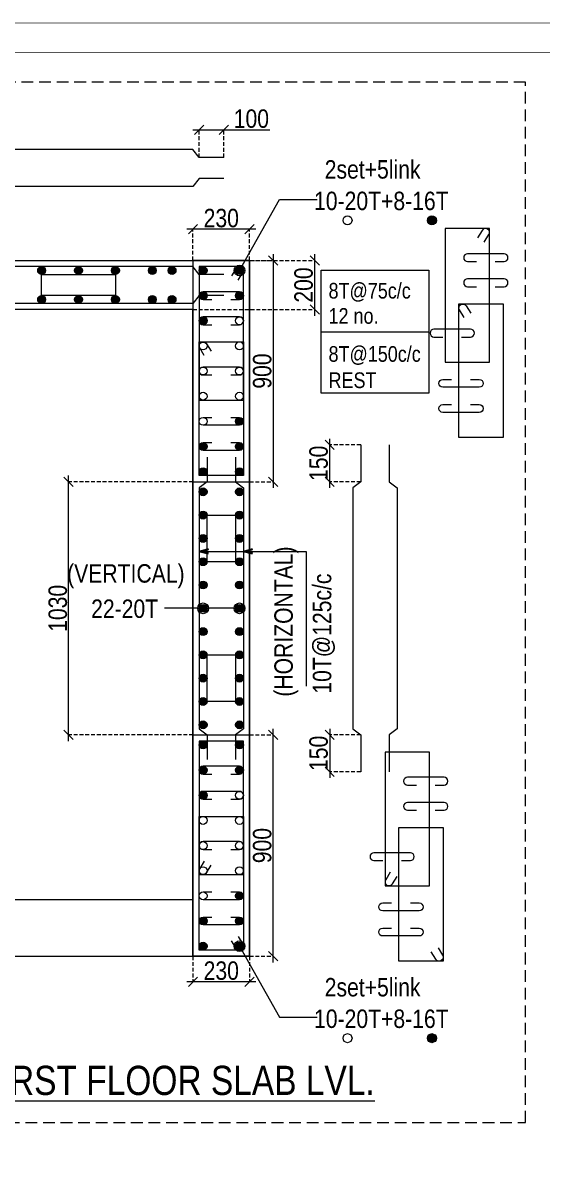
# Model space of a CAD drawing. Header units: millimetres. Extents: x 1112055 to 3390982, y -148532 to 766891.
# Drawn here: x 2614427 to 2622871, y 366004 to 384443 of the extents above; entities that cross this region are included whole.
import ezdxf

# ---------------------------------------------------------------- set-up
doc = ezdxf.new("R2010")
doc.units = ezdxf.units.MM
doc.header["$PDMODE"] = 35
doc.header["$PDSIZE"] = -25
doc.linetypes.add('DASHED2', pattern=[0.375, 0.25, -0.125])
doc.linetypes.add('Hidden', pattern=[9.525, 6.35, -3.175])
for name, color, linetype, lineweight in [('B COL. SIZE DIM', 220, 'Continuous', 25), ('B COLUMN', 1, 'Hidden', 9), ('B P.C.C', 251, 'Continuous', 0), ('B STEEL', 34, 'Continuous', 15), ('B STEEL TEXT', 7, 'Continuous', 15), ('B TITLE BLOCK', 250, 'Continuous', 0)]:
    doc.layers.add(name, color=color, linetype=linetype, lineweight=lineweight)
doc.styles.add('ARIAL', font='arial.ttf')
doc.styles.add('dim inside', font='romans.shx', dxfattribs={"width": 0.8, "height": 125})
doc.styles.add('SWINC', font='swissc.ttf')
doc.dimstyles.new('DIM 1', dxfattribs={"dimscale": 0, "dimtxt": 230, "dimasz": 150, "dimexe": 0.18, "dimexo": 0.0625, "dimgap": 0.5, "dimtad": 1, "dimdec": 0, "dimzin": 0, "dimdsep": 46, "dimtxsty": 'ARIAL', "dimblk": 'OBLIQUE', "dimcen": 6, "dimse1": 1, "dimse2": 1, "dimclrd": 256, "dimclrt": 256, "dimadec": 0, "dimazin": 2, "dimtfac": 0.75, "dimtdec": 0, "dimtix": 1, "dimtofl": 0, "dimtmove": 1, "dimatfit": 3, "dimldrblk": 'OPEN30', "dimfxl": 0.18, "dimfrac": 1, "dimtolj": 1, "dimtzin": 0, "dimlwd": -1, "dimarcsym": 0})
doc.dimstyles.new('dim inside', dxfattribs={"dimtxt": 125, "dimasz": 100, "dimexe": 0, "dimexo": 0, "dimgap": 10, "dimtad": 0, "dimdec": 0, "dimzin": 0, "dimdsep": 46, "dimtxsty": 'dim inside', "dimblk": 'SMALL', "dimcen": 0.09, "dimadec": 0, "dimazin": 0, "dimtfac": 1, "dimtdec": 0, "dimtofl": 0, "dimtmove": 0, "dimatfit": 3, "dimfxl": 1, "dimtolj": 1, "dimtzin": 0, "dimarcsym": 2})

# ---------------------------------------------------------------- blocks, each defined once
blk = doc.blocks.new('_Oblique')
at = {"color": 0, "linetype": 'ByBlock', "lineweight": -2}
blk.add_line((-0.5, -0.5), (0.5, 0.5), dxfattribs=at)
blk = doc.blocks.new('*D1528')
at = {"layer": 'B COL. SIZE DIM', "color": 250, "linetype": 'DASHED2', "lineweight": 9, "ltscale": 250, "transparency": 16777216}
for p, q in [((2617194, 369258), (2617194, 368842)), ((2618114, 369258), (2618114, 368842))]:
    blk.add_line(p, q, dxfattribs=at)
at = {"layer": 'B COL. SIZE DIM', "color": 250, "lineweight": 9, "ltscale": 250, "transparency": 16777216}
blk.add_line((2618214, 368842), (2617094, 368842), dxfattribs=at)
at = {"layer": 'Defpoints', "color": 0, "ltscale": 250, "transparency": 16777216}
for p in [(2617194, 369258), (2618114, 369258), (2617194, 368842)]:
    blk.add_point(p, dxfattribs=at)
at = {"layer": 'B COL. SIZE DIM', "color": 250, "lineweight": 9, "ltscale": 250, "transparency": 16777216, "xscale": 150, "yscale": 150, "zscale": 150, "rotation": 180}
blk.add_blockref('_Oblique', (2617194, 368842), dxfattribs=at)
at = {"layer": 'B COL. SIZE DIM', "color": 250, "lineweight": 9, "ltscale": 250, "transparency": 16777216, "xscale": 150, "yscale": 150, "zscale": 150}
blk.add_blockref('_Oblique', (2618114, 368842), dxfattribs=at)
at = {"layer": 'B COL. SIZE DIM', "color": 6, "ltscale": 250, "transparency": 16777216, "insert": (2617654, 369022), "char_height": 300, "attachment_point": 5, "style": 'SWINC'}
blk.add_mtext('\\A1;230', dxfattribs=at)
blk = doc.blocks.new('*D1561')
at = {"layer": 'B COL. SIZE DIM', "color": 250, "linetype": 'DASHED2', "lineweight": 9, "ltscale": 250, "transparency": 16777216}
for p, q in [((2618114, 372858), (2618499, 372858)), ((2618114, 369258), (2618499, 369258))]:
    blk.add_line(p, q, dxfattribs=at)
at = {"layer": 'B COL. SIZE DIM', "color": 250, "lineweight": 9, "ltscale": 250, "transparency": 16777216}
blk.add_line((2618499, 369158), (2618499, 372958), dxfattribs=at)
at = {"layer": 'Defpoints', "color": 0, "ltscale": 250, "transparency": 16777216}
for p in [(2618114, 372858), (2618499, 372858), (2618114, 369258)]:
    blk.add_point(p, dxfattribs=at)
at = {"layer": 'B COL. SIZE DIM', "color": 250, "lineweight": 9, "ltscale": 250, "transparency": 16777216, "xscale": 150, "yscale": 150, "zscale": 150}
for p, rotation in [((2618499, 372858), 90), ((2618499, 369258), 270)]:
    blk.add_blockref('_Oblique', p, dxfattribs=dict(at, rotation=rotation))
at = {"layer": 'B COL. SIZE DIM', "color": 6, "ltscale": 250, "transparency": 16777216, "insert": (2618320, 371058), "char_height": 300, "attachment_point": 5, "rotation": 90, "style": 'SWINC'}
blk.add_mtext('\\A1;900', dxfattribs=at)
blk = doc.blocks.new('*D1529')
at = {"layer": 'B COL. SIZE DIM', "color": 250, "lineweight": 9, "ltscale": 250, "transparency": 16777216}
blk.add_line((2618214, 381084), (2617094, 381084), dxfattribs=at)
at = {"layer": 'B COL. SIZE DIM', "color": 250, "linetype": 'DASHED2', "lineweight": 9, "ltscale": 250, "transparency": 16777216}
for p, q in [((2617194, 380576), (2617194, 381084)), ((2618114, 380576), (2618114, 381084))]:
    blk.add_line(p, q, dxfattribs=at)
at = {"layer": 'Defpoints', "color": 0, "ltscale": 250, "transparency": 16777216}
for p in [(2617194, 381084), (2617194, 380576), (2618114, 380576)]:
    blk.add_point(p, dxfattribs=at)
at = {"layer": 'B COL. SIZE DIM', "color": 250, "lineweight": 9, "ltscale": 250, "transparency": 16777216, "xscale": 150, "yscale": 150, "zscale": 150, "rotation": 180}
blk.add_blockref('_Oblique', (2617194, 381084), dxfattribs=at)
at = {"layer": 'B COL. SIZE DIM', "color": 250, "lineweight": 9, "ltscale": 250, "transparency": 16777216, "xscale": 150, "yscale": 150, "zscale": 150}
blk.add_blockref('_Oblique', (2618114, 381084), dxfattribs=at)
at = {"layer": 'B COL. SIZE DIM', "color": 6, "ltscale": 250, "transparency": 16777216, "insert": (2617654, 381263), "char_height": 300, "attachment_point": 5, "style": 'SWINC'}
blk.add_mtext('\\A1;230', dxfattribs=at)
blk = doc.blocks.new('*D1552')
at = {"layer": 'B COL. SIZE DIM', "color": 250, "lineweight": 9, "ltscale": 250, "transparency": 16777216}
blk.add_line((2618499, 380676), (2618499, 376876), dxfattribs=at)
at = {"layer": 'B COL. SIZE DIM', "color": 250, "linetype": 'DASHED2', "lineweight": 9, "ltscale": 250, "transparency": 16777216}
for p, q in [((2618114, 380576), (2618499, 380576)), ((2618114, 376976), (2618499, 376976))]:
    blk.add_line(p, q, dxfattribs=at)
at = {"layer": 'Defpoints', "color": 0, "ltscale": 250, "transparency": 16777216}
for p in [(2618114, 380576), (2618114, 376976), (2618499, 376976)]:
    blk.add_point(p, dxfattribs=at)
at = {"layer": 'B COL. SIZE DIM', "color": 250, "lineweight": 9, "ltscale": 250, "transparency": 16777216, "xscale": 150, "yscale": 150, "zscale": 150}
for p, rotation in [((2618499, 380576), 90), ((2618499, 376976), 270)]:
    blk.add_blockref('_Oblique', p, dxfattribs=dict(at, rotation=rotation))
at = {"layer": 'B COL. SIZE DIM', "color": 6, "ltscale": 250, "transparency": 16777216, "insert": (2618320, 378776), "char_height": 300, "attachment_point": 5, "rotation": 90, "style": 'SWINC'}
blk.add_mtext('\\A1;900', dxfattribs=at)
blk = doc.blocks.new('_Open30')
at = {"color": 0, "linetype": 'ByBlock', "lineweight": -2}
for p, q in [((-1, 0.27), (0, 0)), ((0, 0), (-1, -0.27)), ((0, 0), (-1, 0))]:
    blk.add_line(p, q, dxfattribs=at)
blk = doc.blocks.new('*D1510')
at = {"layer": 'B COL. SIZE DIM', "color": 250, "lineweight": 9, "ltscale": 250, "transparency": 16777216}
blk.add_line((2619416, 376876), (2619416, 377676), dxfattribs=at)
at = {"layer": 'B COL. SIZE DIM', "color": 250, "linetype": 'DASHED2', "lineweight": 9, "ltscale": 250, "transparency": 16777216}
for p, q in [((2619921, 377576), (2619416, 377576)), ((2619921, 376976), (2619416, 376976))]:
    blk.add_line(p, q, dxfattribs=at)
at = {"layer": 'Defpoints', "color": 0, "ltscale": 250, "transparency": 16777216}
for p in [(2619416, 377576), (2619921, 377576), (2619921, 376976)]:
    blk.add_point(p, dxfattribs=at)
at = {"layer": 'B COL. SIZE DIM', "color": 250, "lineweight": 9, "ltscale": 250, "transparency": 16777216, "xscale": 150, "yscale": 150, "zscale": 150}
for p, rotation in [((2619416, 377576), 90), ((2619416, 376976), 270)]:
    blk.add_blockref('_Oblique', p, dxfattribs=dict(at, rotation=rotation))
at = {"layer": 'B COL. SIZE DIM', "color": 6, "ltscale": 250, "transparency": 16777216, "insert": (2619237, 377276), "char_height": 300, "attachment_point": 5, "rotation": 90, "style": 'SWINC'}
blk.add_mtext('\\A1;150', dxfattribs=at)
blk = doc.blocks.new('*D1511')
at = {"layer": 'B COL. SIZE DIM', "color": 250, "lineweight": 9, "ltscale": 250, "transparency": 16777216}
blk.add_line((2619416, 372958), (2619416, 372158), dxfattribs=at)
at = {"layer": 'B COL. SIZE DIM', "color": 250, "linetype": 'DASHED2', "lineweight": 9, "ltscale": 250, "transparency": 16777216}
for p, q in [((2619921, 372858), (2619416, 372858)), ((2619921, 372258), (2619416, 372258))]:
    blk.add_line(p, q, dxfattribs=at)
at = {"layer": 'Defpoints', "color": 0, "ltscale": 250, "transparency": 16777216}
for p in [(2619921, 372858), (2619416, 372258), (2619921, 372258)]:
    blk.add_point(p, dxfattribs=at)
at = {"layer": 'B COL. SIZE DIM', "color": 250, "lineweight": 9, "ltscale": 250, "transparency": 16777216, "xscale": 150, "yscale": 150, "zscale": 150}
for p, rotation in [((2619416, 372858), 90), ((2619416, 372258), 270)]:
    blk.add_blockref('_Oblique', p, dxfattribs=dict(at, rotation=rotation))
at = {"layer": 'B COL. SIZE DIM', "color": 6, "ltscale": 250, "transparency": 16777216, "insert": (2619237, 372558), "char_height": 300, "attachment_point": 5, "rotation": 90, "style": 'SWINC'}
blk.add_mtext('\\A1;150', dxfattribs=at)
blk = doc.blocks.new('*D1512')
at = {"layer": 'B COL. SIZE DIM', "color": 250, "lineweight": 9, "ltscale": 250, "transparency": 16777216}
for p, q in [((2617194, 382701), (2617694, 382701)), ((2617694, 382701), (2618442, 382701))]:
    blk.add_line(p, q, dxfattribs=at)
at = {"layer": 'B COL. SIZE DIM', "color": 250, "linetype": 'DASHED2', "lineweight": 9, "ltscale": 250, "transparency": 16777216}
for p, q in [((2617294, 382251), (2617294, 382701)), ((2617694, 382251), (2617694, 382701))]:
    blk.add_line(p, q, dxfattribs=at)
at = {"layer": 'Defpoints', "color": 0, "ltscale": 250, "transparency": 16777216}
for p in [(2617694, 382701), (2617294, 382251), (2617694, 382251)]:
    blk.add_point(p, dxfattribs=at)
at = {"layer": 'B COL. SIZE DIM', "color": 250, "lineweight": 9, "ltscale": 250, "transparency": 16777216, "xscale": 150, "yscale": 150, "zscale": 150, "rotation": 180}
blk.add_blockref('_Oblique', (2617294, 382701), dxfattribs=at)
at = {"layer": 'B COL. SIZE DIM', "color": 250, "lineweight": 9, "ltscale": 250, "transparency": 16777216, "xscale": 150, "yscale": 150, "zscale": 150}
blk.add_blockref('_Oblique', (2617694, 382701), dxfattribs=at)
at = {"layer": 'B COL. SIZE DIM', "color": 6, "ltscale": 250, "transparency": 16777216, "insert": (2618143, 382880), "char_height": 300, "attachment_point": 5, "style": 'SWINC'}
blk.add_mtext('\\A1;100', dxfattribs=at)
blk = doc.blocks.new('*D1576')
at = {"layer": 'B COL. SIZE DIM', "color": 250, "lineweight": 9, "ltscale": 250, "transparency": 16777216}
blk.add_line((2619173, 379676), (2619173, 380676), dxfattribs=at)
at = {"layer": 'B COL. SIZE DIM', "color": 250, "linetype": 'DASHED2', "lineweight": 9, "ltscale": 250, "transparency": 16777216}
for p, q in [((2617194, 380576), (2619173, 380576)), ((2617194, 379776), (2619173, 379776))]:
    blk.add_line(p, q, dxfattribs=at)
at = {"layer": 'Defpoints', "color": 0, "ltscale": 250, "transparency": 16777216}
for p in [(2617194, 380576), (2619173, 380576), (2617194, 379776)]:
    blk.add_point(p, dxfattribs=at)
at = {"layer": 'B COL. SIZE DIM', "color": 250, "lineweight": 9, "ltscale": 250, "transparency": 16777216, "xscale": 150, "yscale": 150, "zscale": 150}
for p, rotation in [((2619173, 380576), 90), ((2619173, 379776), 270)]:
    blk.add_blockref('_Oblique', p, dxfattribs=dict(at, rotation=rotation))
at = {"layer": 'B COL. SIZE DIM', "color": 6, "ltscale": 250, "transparency": 16777216, "insert": (2618993, 380176), "char_height": 300, "attachment_point": 5, "rotation": 90, "style": 'SWINC'}
blk.add_mtext('\\A1;200', dxfattribs=at)
blk = doc.blocks.new('*D3521')
at = {"layer": 'B COL. SIZE DIM', "color": 250, "lineweight": 9, "ltscale": 250, "transparency": 16777216}
blk.add_line((2615173, 372758), (2615173, 377076), dxfattribs=at)
at = {"layer": 'B COL. SIZE DIM', "color": 250, "linetype": 'DASHED2', "lineweight": 9, "ltscale": 250, "transparency": 16777216}
for p, q in [((2617194, 376976), (2615173, 376976)), ((2617194, 372858), (2615173, 372858))]:
    blk.add_line(p, q, dxfattribs=at)
at = {"layer": 'Defpoints', "color": 0, "transparency": 16777216}
for p in [(2615173, 376976), (2617194, 376976), (2617194, 372858)]:
    blk.add_point(p, dxfattribs=at)
at = {"layer": 'B COL. SIZE DIM', "color": 250, "lineweight": 9, "transparency": 16777216, "xscale": 150, "yscale": 150, "zscale": 150}
for p, rotation in [((2615173, 376976), 90), ((2615173, 372858), 270)]:
    blk.add_blockref('_Oblique', p, dxfattribs=dict(at, rotation=rotation))
at = {"layer": 'B COL. SIZE DIM', "color": 6, "transparency": 16777216, "insert": (2614998, 374917), "char_height": 300, "attachment_point": 5, "rotation": 90, "style": 'SWINC'}
blk.add_mtext('\\A1;1030', dxfattribs=at)

msp = doc.modelspace()

# ---------------------------------------------------------------- hatches: boundary and pattern name
at = {"layer": 'B STEEL', "lineweight": 13}
h = msp.add_hatch(color=256, dxfattribs=at)
h.dxf.hatch_style = 1
edge = h.paths.add_edge_path()
edge.add_arc((2621076.6, 381227.8), 73.3, 0, 360)
at = {"layer": 'B STEEL', "lineweight": 9, "ltscale": 0.5}
h = msp.add_hatch(color=34, dxfattribs=at)
edge = h.paths.add_edge_path()
edge.add_arc((2614734.1, 380412.2), 64, 0, 360, ccw=False)
h = msp.add_hatch(color=34, dxfattribs=at)
edge = h.paths.add_edge_path()
edge.add_arc((2615334.1, 380412.2), 64, 0, 360, ccw=False)
h = msp.add_hatch(color=34, dxfattribs=at)
edge = h.paths.add_edge_path()
edge.add_arc((2615934.1, 380412.2), 64, 0, 360, ccw=False)
h = msp.add_hatch(color=34, dxfattribs=at)
edge = h.paths.add_edge_path()
edge.add_arc((2616534.1, 380412.2), 64, 0, 360, ccw=False)
h = msp.add_hatch(color=34, dxfattribs=at)
edge = h.paths.add_edge_path()
edge.add_arc((2616854.1, 380412.2), 64, 0, 360, ccw=False)
h = msp.add_hatch(color=34, dxfattribs=at)
edge = h.paths.add_edge_path()
edge.add_arc((2617358.1, 380412.2), 64, 0, 360, ccw=False)
h = msp.add_hatch(color=34, dxfattribs=at)
edge = h.paths.add_edge_path()
edge.add_arc((2617950, 380412.2), 64, -540, -180)
at = {"layer": 'B STEEL', "lineweight": 30}
h = msp.add_hatch(color=34, dxfattribs=at)
edge = h.paths.add_edge_path()
edge.add_arc((2617358.1, 380003.2), 64, -180, 180)
h = msp.add_hatch(color=34, dxfattribs=at)
edge = h.paths.add_edge_path()
edge.add_arc((2617950, 380003.2), 64, -180, 180)
at = {"layer": 'B STEEL', "lineweight": 9, "ltscale": 0.5}
h = msp.add_hatch(color=34, dxfattribs=at)
edge = h.paths.add_edge_path()
edge.add_arc((2614734.1, 379940.2), 64, 0, 360, ccw=False)
h = msp.add_hatch(color=34, dxfattribs=at)
edge = h.paths.add_edge_path()
edge.add_arc((2615334.1, 379940.2), 64, 0, 360, ccw=False)
h = msp.add_hatch(color=34, dxfattribs=at)
edge = h.paths.add_edge_path()
edge.add_arc((2615934.1, 379940.2), 64, 0, 360, ccw=False)
h = msp.add_hatch(color=34, dxfattribs=at)
edge = h.paths.add_edge_path()
edge.add_arc((2616534.1, 379940.2), 64, 0, 360, ccw=False)
h = msp.add_hatch(color=34, dxfattribs=at)
edge = h.paths.add_edge_path()
edge.add_arc((2616854.1, 379940.2), 64, 0, 360, ccw=False)
at = {"layer": 'B STEEL', "lineweight": 30}
h = msp.add_hatch(color=34, dxfattribs=at)
edge = h.paths.add_edge_path()
edge.add_arc((2617358.1, 379594.2), 64, -180, 180)
h = msp.add_hatch(color=34, dxfattribs=at)
edge = h.paths.add_edge_path()
edge.add_arc((2617950, 377958.2), 64, -180, 180)
h = msp.add_hatch(color=34, dxfattribs=at)
edge = h.paths.add_edge_path()
edge.add_arc((2617358.1, 377549.2), 64, -180, 180)
h = msp.add_hatch(color=34, dxfattribs=at)
edge = h.paths.add_edge_path()
edge.add_arc((2617950, 377549.2), 64, -180, 180)
at = {"layer": 'B STEEL', "lineweight": 9, "ltscale": 0.5}
h = msp.add_hatch(color=34, dxfattribs=at)
edge = h.paths.add_edge_path()
edge.add_arc((2617358.1, 377140.2), 64, -360, 0)
h = msp.add_hatch(color=34, dxfattribs=at)
edge = h.paths.add_edge_path()
edge.add_arc((2617950, 377140.2), 64, 180, 540, ccw=False)
h = msp.add_hatch(color=34, dxfattribs=at)
edge = h.paths.add_edge_path()
edge.add_arc((2617358.1, 376812.2), 64, -360, 0)
h = msp.add_hatch(color=34, dxfattribs=at)
edge = h.paths.add_edge_path()
edge.add_arc((2617950, 376812.2), 64, 180, 540, ccw=False)
h = msp.add_hatch(color=34, dxfattribs=at)
edge = h.paths.add_edge_path()
edge.add_arc((2617358.1, 376433.2), 64, -360, 0)
h = msp.add_hatch(color=34, dxfattribs=at)
edge = h.paths.add_edge_path()
edge.add_arc((2617950, 376433.2), 64, 180, 540, ccw=False)
h = msp.add_hatch(color=34, dxfattribs=at)
edge = h.paths.add_edge_path()
edge.add_arc((2617358.1, 376054.2), 64, -360, 0)
h = msp.add_hatch(color=34, dxfattribs=at)
edge = h.paths.add_edge_path()
edge.add_arc((2617950, 376054.2), 64, 180, 540, ccw=False)
h = msp.add_hatch(color=34, dxfattribs=at)
edge = h.paths.add_edge_path()
edge.add_arc((2617358.1, 375675.2), 64, -360, 0)
h = msp.add_hatch(color=34, dxfattribs=at)
edge = h.paths.add_edge_path()
edge.add_arc((2617950, 375675.2), 64, 180, 540, ccw=False)
h = msp.add_hatch(color=34, dxfattribs=at)
edge = h.paths.add_edge_path()
edge.add_arc((2617358.1, 375296.2), 64, -360, 0)
h = msp.add_hatch(color=34, dxfattribs=at)
edge = h.paths.add_edge_path()
edge.add_arc((2617950, 375296.2), 64, 180, 540, ccw=False)
h = msp.add_hatch(color=34, dxfattribs=at)
edge = h.paths.add_edge_path()
edge.add_arc((2617358.1, 374917.2), 64, -360, 0)
h = msp.add_hatch(color=34, dxfattribs=at)
edge = h.paths.add_edge_path()
edge.add_arc((2617950, 374917.2), 64, 180, 540, ccw=False)
h = msp.add_hatch(color=34, dxfattribs=at)
edge = h.paths.add_edge_path()
edge.add_arc((2617358.1, 374538.2), 64, -360, 0)
h = msp.add_hatch(color=34, dxfattribs=at)
edge = h.paths.add_edge_path()
edge.add_arc((2617950, 374538.2), 64, 180, 540, ccw=False)
h = msp.add_hatch(color=34, dxfattribs=at)
edge = h.paths.add_edge_path()
edge.add_arc((2617358.1, 374159.2), 64, -360, 0)
h = msp.add_hatch(color=34, dxfattribs=at)
edge = h.paths.add_edge_path()
edge.add_arc((2617950, 374159.2), 64, 180, 540, ccw=False)
h = msp.add_hatch(color=34, dxfattribs=at)
edge = h.paths.add_edge_path()
edge.add_arc((2617358.1, 373780.2), 64, -360, 0)
h = msp.add_hatch(color=34, dxfattribs=at)
edge = h.paths.add_edge_path()
edge.add_arc((2617950, 373780.2), 64, 180, 540, ccw=False)
h = msp.add_hatch(color=34, dxfattribs=at)
edge = h.paths.add_edge_path()
edge.add_arc((2617358.1, 373401.2), 64, -360, 0)
h = msp.add_hatch(color=34, dxfattribs=at)
edge = h.paths.add_edge_path()
edge.add_arc((2617950, 373401.2), 64, 180, 540, ccw=False)
h = msp.add_hatch(color=34, dxfattribs=at)
edge = h.paths.add_edge_path()
edge.add_arc((2617358.1, 373022.2), 64, 0, 360, ccw=False)
h = msp.add_hatch(color=34, dxfattribs=at)
edge = h.paths.add_edge_path()
edge.add_arc((2617950, 373022.2), 64, -540, -180)
h = msp.add_hatch(color=34, dxfattribs=at)
edge = h.paths.add_edge_path()
edge.add_arc((2617358.1, 372694.1), 64, 0, 360, ccw=False)
h = msp.add_hatch(color=34, dxfattribs=at)
edge = h.paths.add_edge_path()
edge.add_arc((2617950, 372694.1), 64, -540, -180)
at = {"layer": 'B STEEL', "lineweight": 30}
h = msp.add_hatch(color=34, dxfattribs=at)
edge = h.paths.add_edge_path()
edge.add_arc((2617358.1, 372285.2), 64, -180, 180)
h = msp.add_hatch(color=34, dxfattribs=at)
edge = h.paths.add_edge_path()
edge.add_arc((2617950, 372285.2), 64, -180, 180)
h = msp.add_hatch(color=34, dxfattribs=at)
edge = h.paths.add_edge_path()
edge.add_arc((2617358.1, 371876.2), 64, -180, 180)
h = msp.add_hatch(color=34, dxfattribs=at)
edge = h.paths.add_edge_path()
edge.add_arc((2617950, 370240.2), 64, -180, 180)
h = msp.add_hatch(color=34, dxfattribs=at)
edge = h.paths.add_edge_path()
edge.add_arc((2617358.1, 369831.2), 64, -180, 180)
h = msp.add_hatch(color=34, dxfattribs=at)
edge = h.paths.add_edge_path()
edge.add_arc((2617950, 369831.2), 64, -180, 180)
at = {"layer": 'B STEEL', "lineweight": 9, "ltscale": 0.5}
h = msp.add_hatch(color=34, dxfattribs=at)
edge = h.paths.add_edge_path()
edge.add_arc((2617358.1, 369422.2), 64, -360, 0)
h = msp.add_hatch(color=34, dxfattribs=at)
edge = h.paths.add_edge_path()
edge.add_arc((2617950, 369422.2), 64, 180, 540, ccw=False)
at = {"layer": 'B STEEL', "lineweight": 13}
h = msp.add_hatch(color=256, dxfattribs=at)
h.dxf.hatch_style = 1
edge = h.paths.add_edge_path()
edge.add_arc((2621076.6, 367925.5), 73.3, 0, 360)

# ---------------------------------------------------------------- linework, layer by layer
at = {"layer": 'B COLUMN', "color": 1, "linetype": 'ByBlock', "lineweight": 20}
for points in [[(2608394.1, 371658.2), (2607474.1, 371658.2), (2607474.1, 380576.2), (2618114.1, 380576.2), (2618114.1, 369258.2), (2617194.1, 369258.2), (2617194.1, 379776.2), (2608394.1, 379776.2)], [(2617194.1, 369258.2), (2618114.1, 369258.2), (2618114.1, 380576.2), (2617194.1, 380576.2)], [(2617194.1, 376976.2), (2618114.1, 376976.2), (2618114.1, 380576.2), (2617194.1, 380576.2)], [(2617194.1, 372858.2), (2618114.1, 372858.2), (2618114.1, 369258.2), (2617194.1, 369258.2)], [(2617194.1, 370178.2), (2608394.1, 370178.2), (2608394.1, 369258.2), (2617194.1, 369258.2)]]:
    msp.add_lwpolyline(points, close=True, dxfattribs=at)
at = {"layer": 'B P.C.C', "color": 250, "lineweight": 0, "ltscale": 30}
msp.add_line((2619276.2, 379416.8), (2621029.3, 379416.8), dxfattribs=at)
at = {"layer": 'B P.C.C', "color": 250, "linetype": 'Hidden', "lineweight": 0, "ltscale": 30}
msp.add_lwpolyline([(2622599.6, 383476.3), (2603327.8, 383476.3), (2603327.8, 366554.4), (2622599.6, 366554.4)], close=True, dxfattribs=at)
at = {"layer": 'B P.C.C', "color": 250, "lineweight": 0, "ltscale": 30}
msp.add_lwpolyline([(2619276.2, 380419.4), (2621029.3, 380419.4), (2621029.3, 378414.2), (2619276.2, 378414.2)], close=True, dxfattribs=at)
at = {"layer": 'B STEEL', "lineweight": 13}
for points in [[(2617694.1, 382250.9), (2617294.1, 382250.9), (2617194.1, 382379), (2608394.1, 382379), (2608294.1, 382250.9), (2607894.1, 382250.9)], [(2617694.1, 381907), (2617294.1, 381907), (2617194.1, 381779), (2608394.1, 381779), (2608294.1, 381907), (2607894.1, 381907)], [(2617694.1, 380348.1), (2617294.1, 380348.1), (2617194.1, 380476.2), (2608394.1, 380476.2), (2608294.1, 380348.1), (2607894.1, 380348.1)], [(2617694.1, 380004.2), (2617294.1, 380004.2), (2617194.1, 379876.2), (2608394.1, 379876.2), (2608294.1, 380004.2), (2607894.1, 380004.2)], [(2619921.4, 377576.2), (2619921.4, 376976.2), (2619793.4, 376876.2), (2619793.4, 372958.2), (2619921.4, 372858.2), (2619921.4, 372258.2)], [(2620385.3, 377576.2), (2620385.3, 376976.2), (2620513.4, 376876.2), (2620513.4, 372958.2), (2620385.3, 372858.2), (2620385.3, 372258.2)], [(2617422.1, 377376.2), (2617422.1, 376976.2), (2617294.1, 376876.2), (2617294.1, 372958.2), (2617422.1, 372858.2), (2617422.1, 372458.2)], [(2617886, 377376.2), (2617886, 376976.2), (2618014.1, 376876.2), (2618014.1, 372958.2), (2617886, 372858.2), (2617886, 372458.2)]]:
    msp.add_lwpolyline(points, dxfattribs=at)
for points in [[(2621292.4, 378921.2), (2622012.4, 378921.2), (2622012.4, 381094.3), (2621292.4, 381094.3)], [(2617294.1, 378303.2), (2618014.1, 378303.2), (2618014.1, 380476.2), (2617294.1, 380476.2)], [(2621516.4, 379867.3), (2622236.4, 379867.3), (2622236.4, 377694.3), (2621516.4, 377694.3)], [(2617294.1, 379249.2), (2618014.1, 379249.2), (2618014.1, 377076.2), (2617294.1, 377076.2)], [(2617294.1, 370585.2), (2618014.1, 370585.2), (2618014.1, 372758.2), (2617294.1, 372758.2)], [(2620316.8, 370405.3), (2621036.8, 370405.3), (2621036.8, 372578.3), (2620316.8, 372578.3)], [(2617294.1, 371531.2), (2618014.1, 371531.2), (2618014.1, 369358.2), (2617294.1, 369358.2)], [(2620540.8, 371351.3), (2621260.8, 371351.3), (2621260.8, 369178.3), (2620540.8, 369178.3)]]:
    msp.add_lwpolyline(points, close=True, dxfattribs=at)
at = {"layer": 'B STEEL', "color": 34, "lineweight": 9, "ltscale": 0.5}
for points in [[(2621928.2, 380875.2), (2622002.9, 380996.7, 1), (2621893.9, 381063.8), (2621819.1, 380942.3)], [(2622106.9, 380557.2), (2622249.6, 380557.2, 1), (2622249.6, 380685.3), (2621657.6, 380685.3, 1), (2621657.6, 380557.2), (2621800.3, 380557.2)], [(2617929.8, 380257.1), (2618004.6, 380378.6, 1), (2617895.5, 380445.7), (2617820.8, 380324.2)], [(2622106.9, 380148.2), (2622249.6, 380148.2, 1), (2622249.6, 380276.3), (2621657.6, 380276.3, 1), (2621657.6, 380148.2), (2621800.3, 380148.2)], [(2617807.4, 379939.1), (2617950, 379939.1, 1), (2617950, 380067.2), (2617358.1, 380067.2, 1), (2617358.1, 379939.1), (2617500.7, 379939.1)], [(2621600.7, 379648.2), (2621525.9, 379769.7, -1), (2621635, 379836.8), (2621709.7, 379715.3)], [(2617807.4, 379530.1), (2617950, 379530.1, 1), (2617950, 379658.2), (2617358.1, 379658.2, 1), (2617358.1, 379530.1), (2617500.7, 379530.1)], [(2621560.2, 379330.2), (2621702.8, 379330.2, 1), (2621702.8, 379458.3), (2621110.9, 379458.3, 1), (2621110.9, 379330.2), (2621253.5, 379330.2)], [(2617378.3, 379030.1), (2617303.6, 379151.6, -1), (2617412.6, 379218.7), (2617487.4, 379097.2)], [(2617807.4, 378712.2), (2617950, 378712.2, 1), (2617950, 378840.2), (2617358.1, 378840.2, 1), (2617358.1, 378712.2), (2617500.7, 378712.2)], [(2621703.7, 378640.3), (2621846.3, 378640.3, -1), (2621846.3, 378512.2), (2621254.4, 378512.2, -1), (2621254.4, 378640.3), (2621397, 378640.3)], [(2621703.7, 378231.3), (2621846.3, 378231.3, -1), (2621846.3, 378103.3), (2621254.4, 378103.3, -1), (2621254.4, 378231.3), (2621397, 378231.3)], [(2617807.4, 378022.2), (2617950, 378022.2, -1), (2617950, 377894.2), (2617358.1, 377894.2, -1), (2617358.1, 378022.2), (2617500.7, 378022.2)], [(2617807.4, 377613.2), (2617950, 377613.2, -1), (2617950, 377485.2), (2617358.1, 377485.2, -1), (2617358.1, 377613.2), (2617500.7, 377613.2)], [(2617807.4, 372221.1), (2617950, 372221.1, 1), (2617950, 372349.2), (2617358.1, 372349.2, 1), (2617358.1, 372221.1), (2617500.7, 372221.1)], [(2621131.3, 372041.2), (2621273.9, 372041.2, 1), (2621273.9, 372169.3), (2620682, 372169.3, 1), (2620682, 372041.2), (2620824.6, 372041.2)], [(2617807.4, 371812.1), (2617950, 371812.1, 1), (2617950, 371940.2), (2617358.1, 371940.2, 1), (2617358.1, 371812.1), (2617500.7, 371812.1)], [(2621131.3, 371632.2), (2621273.9, 371632.2, 1), (2621273.9, 371760.3), (2620682, 371760.3, 1), (2620682, 371632.2), (2620824.6, 371632.2)], [(2617807.4, 370994.1), (2617950, 370994.1, 1), (2617950, 371122.2), (2617358.1, 371122.2, 1), (2617358.1, 370994.1), (2617500.7, 370994.1)], [(2620584.5, 370814.3), (2620727.2, 370814.3, 1), (2620727.2, 370942.3), (2620135.2, 370942.3, 1), (2620135.2, 370814.3), (2620277.9, 370814.3)], [(2617378.3, 370804.2), (2617303.6, 370682.7, 1), (2617412.6, 370615.6), (2617487.4, 370737.1)], [(2620401, 370624.3), (2620326.3, 370502.8, 1), (2620435.3, 370435.7), (2620510.1, 370557.2)], [(2617807.4, 370304.2), (2617950, 370304.2, -1), (2617950, 370176.2), (2617358.1, 370176.2, -1), (2617358.1, 370304.2), (2617500.7, 370304.2)], [(2620728.1, 370124.3), (2620870.7, 370124.3, -1), (2620870.7, 369996.3), (2620278.7, 369996.3, -1), (2620278.7, 370124.3), (2620421.4, 370124.3)], [(2617807.4, 369895.2), (2617950, 369895.2, -1), (2617950, 369767.2), (2617358.1, 369767.2, -1), (2617358.1, 369895.2), (2617500.7, 369895.2)], [(2620728.1, 369715.3), (2620870.7, 369715.3, -1), (2620870.7, 369587.3), (2620278.7, 369587.3, -1), (2620278.7, 369715.3), (2620421.4, 369715.3)], [(2617929.8, 369577.2), (2618004.6, 369455.7, -1), (2617895.5, 369388.6), (2617820.8, 369510.1)], [(2621176.5, 369397.3), (2621251.3, 369275.8, -1), (2621142.2, 369208.7), (2621067.5, 369330.2)]]:
    msp.add_lwpolyline(points, format="xyb", dxfattribs=at)
at = {"layer": 'B STEEL', "color": 3, "lineweight": 13}
for points in [[(2614734.1, 380004.2), (2614734.1, 380348.1), (2615934.1, 380348.1), (2615934.1, 380004.2)], [(2617886, 375675.2), (2617422.1, 375675.2), (2617422.1, 376433.2), (2617886, 376433.2)], [(2617886, 373401.2), (2617422.1, 373401.2), (2617422.1, 374159.2), (2617886, 374159.2)]]:
    msp.add_lwpolyline(points, close=True, dxfattribs=at)
at = {"layer": 'B STEEL', "lineweight": 13}
for centre in [(2619705.6, 381227.8), (2621076.6, 381227.8), (2619705.6, 367925.5), (2621076.6, 367925.5)]:
    msp.add_circle(centre, 73.3, dxfattribs=at)
at = {"layer": 'B STEEL', "color": 34, "lineweight": 9, "ltscale": 0.5}
for centre in [(2614734.1, 380412.2), (2615334.1, 380412.2), (2615934.1, 380412.2), (2616534.1, 380412.2), (2616854.1, 380412.2), (2617358.1, 380412.2), (2617950, 380412.2), (2617358.1, 380003.2), (2617950, 380003.2), (2614734.1, 379940.2), (2615334.1, 379940.2), (2615934.1, 379940.2), (2616534.1, 379940.2), (2616854.1, 379940.2), (2617358.1, 379594.2), (2617950, 379594.2), (2617358.1, 379185.2), (2617950, 379185.2), (2617358.1, 378776.2), (2617950, 378776.2), (2617358.1, 378367.2), (2617950, 378367.2), (2617358.1, 377958.2), (2617950, 377958.2), (2617358.1, 377549.2), (2617950, 377549.2), (2617358.1, 377140.2), (2617950, 377140.2), (2617358.1, 376812.2), (2617950, 376812.2), (2617358.1, 376433.2), (2617950, 376433.2), (2617358.1, 376054.2), (2617950, 376054.2), (2617358.1, 375675.2), (2617950, 375675.2), (2617358.1, 375296.2), (2617950, 375296.2), (2617358.1, 374917.2), (2617950, 374917.2), (2617358.1, 374538.2), (2617950, 374538.2), (2617358.1, 374159.2), (2617950, 374159.2), (2617358.1, 373780.2), (2617950, 373780.2), (2617358.1, 373401.2), (2617950, 373401.2), (2617358.1, 373022.2), (2617950, 373022.2), (2617358.1, 372694.1), (2617950, 372694.1), (2617358.1, 372285.2), (2617950, 372285.2), (2617358.1, 371876.2), (2617950, 371876.2), (2617358.1, 371467.2), (2617950, 371467.2), (2617358.1, 371058.2), (2617950, 371058.2), (2617358.1, 370649.2), (2617950, 370649.2), (2617358.1, 370240.2), (2617950, 370240.2), (2617358.1, 369831.2), (2617950, 369831.2), (2617358.1, 369422.2), (2617950, 369422.2)]:
    msp.add_circle(centre, 64, dxfattribs=at)
at = {"layer": 'B TITLE BLOCK', "color": 1, "const_width": 10.8}
msp.add_lwpolyline([(2673348.4, 384437.6), (2673348.4, 330361.1), (2602366.5, 330361.1), (2602366.5, 384437.6)], close=True, dxfattribs=at)
at = {"layer": 'B TITLE BLOCK', "color": 250, "lineweight": 0, "const_width": 10.8}
msp.add_lwpolyline([(2672867.7, 383956.9), (2672867.7, 330841.8), (2602847.1, 330841.8), (2602847.1, 383956.9)], close=True, dxfattribs=at)

# ---------------------------------------------------------------- texts
at = {"layer": 'B STEEL TEXT', "lineweight": 5, "style": 'SWINC'}
for s, height, p in [('2set+5link', 300, (2619335.1, 381906.6)), ('10-20T+8-16T', 300, (2619161.7, 381393.8)), ('8T@75c/c', 255, (2619397.6, 379955.4)), ('12 no.', 255, (2619397.6, 379545.9)), ('8T@150c/c', 255, (2619397.6, 378927)), ('REST', 255, (2619397.6, 378499.9)), ('(VERTICAL)', 300, (2615149.2, 375334.9)), ('22-20T', 300, (2615538.9, 374761.2)), ('2set+5link', 300, (2619335.1, 368604.3)), ('10-20T+8-16T', 300, (2619161.7, 368091.5))]:
    msp.add_text(s, height=height, dxfattribs=at).set_placement(p)
for s, p in [('(HORIZONTAL)', (2618816.5, 373480.1)), ('10T@125c/c', (2619441.7, 373529.3))]:
    msp.add_text(s, height=300, rotation=90, dxfattribs=at).set_placement(p)
at = {"layer": 'B TITLE BLOCK', "color": 0, "style": 'SWINC'}
msp.add_text('%%UDETAIL OF LIFT-2_ UP TO FIRST FLOOR SLAB LVL.', height=475.05, dxfattribs=at).set_placement((2606902.7, 367001.4))

# ---------------------------------------------------------------- dimensions: what is measured, and where the dimension line sits
at = {"layer": 'B COL. SIZE DIM', "color": 250, "ltscale": 250}
for base, p1, p2, angle, picture, middle in [((2617694.1, 382701.4), (2617294.1, 382250.9), (2617694.1, 382250.9), 180, '*D1512', (2618143, 382880.3)), ((2617194.1, 381083.5), (2618114.1, 380576.2), (2617194.1, 380576.2), 180, '*D1529', (2617654.1, 381262.7)), ((2619172.7, 380576.2), (2617194.1, 379776.2), (2617194.1, 380576.2), 90, '*D1576', (2618993.5, 380176.2)), ((2618498.8, 376976.2), (2618114.1, 380576.2), (2618114.1, 376976.2), 90, '*D1552', (2618319.8, 378776.2)), ((2619416.3, 377576.2), (2619921.4, 376976.2), (2619921.4, 377576.2), 270, '*D1510', (2619237.3, 377276.2)), ((2615173.0286, 376976.1742), (2617194.0684, 372858.1674), (2617194.0684, 376976.1742), 90, '*D3521', (2614998.0286, 374917.1708)), ((2618498.8, 372858.2), (2618114.1, 369258.2), (2618114.1, 372858.2), 270, '*D1561', (2618319.8, 371058.2)), ((2619416.3, 372258.2), (2619921.4, 372858.2), (2619921.4, 372258.2), 90, '*D1511', (2619237.3, 372558.2)), ((2617194.1, 368842.4), (2618114.1, 369258.2), (2617194.1, 369258.2), 180, '*D1528', (2617654.1, 369021.6))]:
    dim = msp.add_linear_dim(base=base, p1=p1, p2=p2, angle=angle, dimstyle='dim inside', override={"dimtxt": 300, "dimasz": 150, "dimgap": 25, "dimtad": 3, "dimlfac": 0.25, "dimtxsty": 'SWINC', "dimblk1": 'Oblique', "dimblk2": 'Oblique', "dimsah": 1, "dimdle": 100, "dimclrd": 250, "dimclre": 250, "dimclrt": 6, "dimfxl": 1000, "dimlwd": 9, "dimlwe": 9}, dxfattribs=at)
    dim.commit()
    dim.dimension.update_dxf_attribs({"geometry": picture, "text_midpoint": middle})

# ---------------------------------------------------------------- leaders
at = {"layer": 'B STEEL TEXT', "lineweight": 9}
for points in [[(2617950, 380412.2), (2618600.7, 381568.3), (2619213.8, 381568.3)], [(2617950, 374917.2), (2616733.6, 374917.2)], [(2617358.1, 374917.2), (2616733.6, 374917.2)], [(2617950, 369422.2), (2618600.7, 368266), (2619213.8, 368266)]]:
    msp.add_leader(points, dimstyle='DIM 1', override={"dimscale": 1, "dimasz": 175, "dimtad": 0, "dimtxsty": 'SWINC', "dimldrblk": 'DotBlank', "dimfxlon": 1, "dimarcsym": 2}, dxfattribs=at)
at = {"layer": 'B STEEL TEXT', "lineweight": 5}
for points in [[(2617294.1, 375842.9), (2619033.1, 375842.9), (2619033.1, 373648.7)], [(2618014.1, 375842.9), (2619033.1, 375842.9), (2619033.1, 373648.7)]]:
    msp.add_leader(points, dimstyle='DIM 1', override={"dimscale": 1, "dimtad": 0, "dimtxsty": 'SWINC', "dimfxlon": 1, "dimlwd": 5, "dimarcsym": 2}, dxfattribs=at)

doc.saveas('drawing.dxf')
